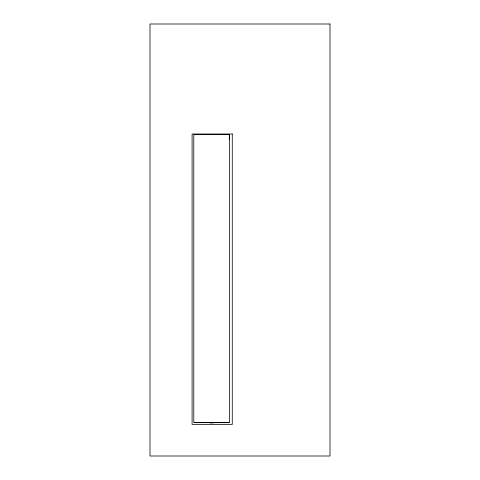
<?xml version="1.0" encoding="UTF-8"?>
<svg xmlns="http://www.w3.org/2000/svg" width="480" height="480" viewBox="0 0 480 480"><rect width="100%" height="100%" fill="white"/><g stroke="black" fill="none" stroke-linecap="round" stroke-linejoin="round"><path stroke-width="0.72" d="M194.796 422.682L228.552 422.682M210.174 422.916L213.174 422.916M229.32 134.91L229.32 139.41M330 24L150 24L150 456L330 456L330 24M232.272 134.022L192.09 134.022L192.09 424.428L232.272 424.428L232.272 134.022M229.56 134.556L193.788 134.556L193.788 422.556L229.56 422.556L229.56 134.556"/></g></svg>
